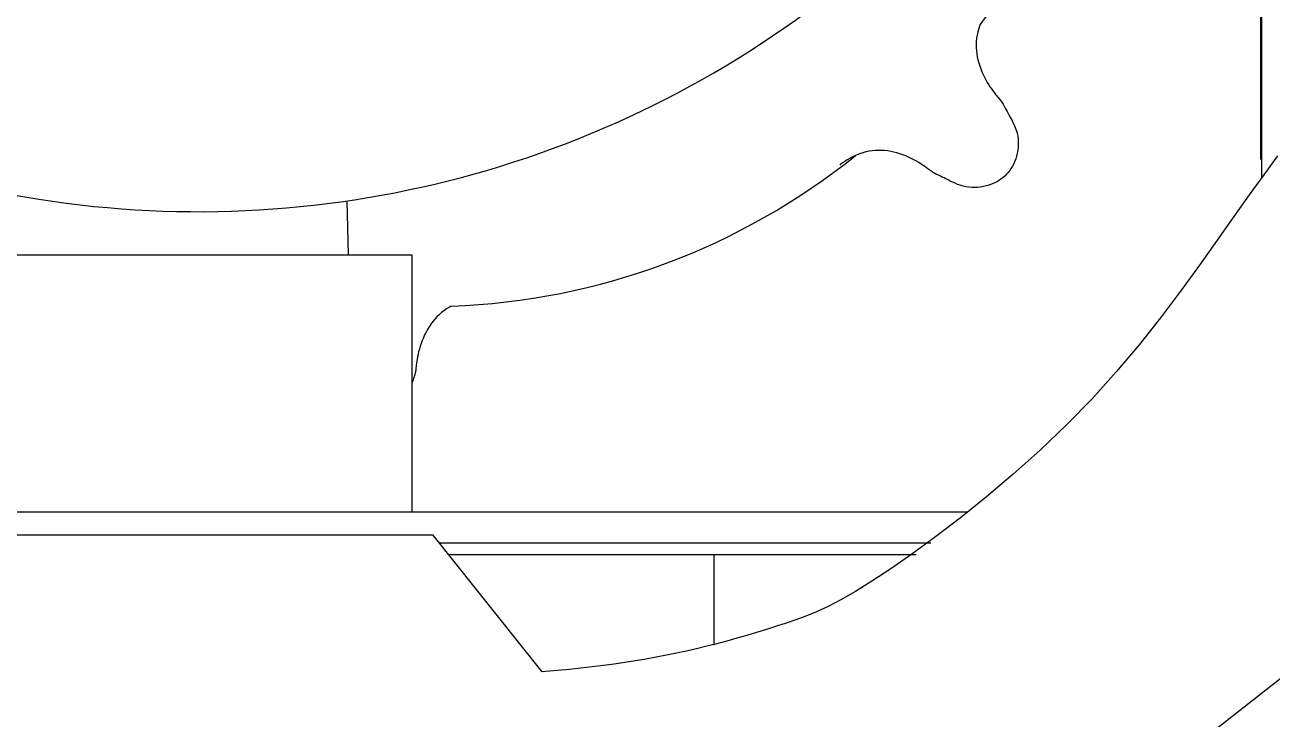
# Model space of a CAD drawing. Header units: millimetres. Extents: x -3204.52 to -3202.33, y 1775.89 to 1776.94.
# Drawn here: x -3203.7285 to -3203.6224, y 1776.0476 to 1776.1067 of the extents above; entities that cross this region are included whole.
import ezdxf

# ---------------------------------------------------------------- set-up
doc = ezdxf.new("R2010")
doc.units = ezdxf.units.MM
doc.header["$LTSCALE"] = 10
doc.layers.add('Veículos', color=2, linetype='Continuous')

msp = doc.modelspace()

# ---------------------------------------------------------------- linework, layer by layer
at = {"layer": 'Veículos'}
for p, q in [((-3203.623261450646, 1776.09372109699), (-3203.623261450646, 1776.225213899678)), ((-3203.62332924674, 1776.09527987833), (-3203.62332924674, 1776.177593426345)), ((-3203.647425258213, 1776.106139393995), (-3203.647486271004, 1776.105865322245)), ((-3203.647346092347, 1776.106416682314), (-3203.647425258213, 1776.106139393995)), ((-3203.647248981148, 1776.106696295486), (-3203.647346092347, 1776.106416682314)), ((-3203.647238361877, 1776.10672269674), (-3203.647248981148, 1776.106696295486)), ((-3203.647556842692, 1776.10532534428), (-3203.647567904256, 1776.10505869598)), ((-3203.647567904256, 1776.10505869598), (-3203.647563818078, 1776.104793780078)), ((-3203.647529882052, 1776.105594096021), (-3203.647556842692, 1776.10532534428)), ((-3203.647486271004, 1776.105865322245), (-3203.647529882052, 1776.105594096021)), ((-3203.647563818078, 1776.104793780078), (-3203.647545335491, 1776.104530225532)), ((-3203.647545335491, 1776.104530225532), (-3203.647513207829, 1776.104267661298)), ((-3203.647513207829, 1776.104267661298), (-3203.647468193143, 1776.104005926863)), ((-3203.647468193143, 1776.104005926863), (-3203.647411076349, 1776.103745703826)), ((-3203.647411076349, 1776.103745703826), (-3203.647342649083, 1776.103487884317)), ((-3203.647342649083, 1776.103487884317), (-3203.647263702979, 1776.103233360465)), ((-3203.647263702979, 1776.103233360465), (-3203.647175029671, 1776.102983024397)), ((-3203.647175029671, 1776.102983024397), (-3203.647077420793, 1776.102737768244)), ((-3203.647077420793, 1776.102737768244), (-3203.646971667981, 1776.102498484132)), ((-3203.646971667981, 1776.102498484132), (-3203.646858562868, 1776.102266064193)), ((-3203.646858562868, 1776.102266064193), (-3203.646739141638, 1776.102041487559)), ((-3203.646739141638, 1776.102041487559), (-3203.646615418666, 1776.101826081386)), ((-3203.646615418666, 1776.101826081386), (-3203.64648965288, 1776.101621259835)), ((-3203.64648965288, 1776.101621259835), (-3203.646364103201, 1776.101428437066)), ((-3203.646364103201, 1776.101428437066), (-3203.646241028556, 1776.101249027241)), ((-3203.646241028556, 1776.101249027241), (-3203.646122687871, 1776.101084444519)), ((-3203.646122687871, 1776.101084444519), (-3203.646011340068, 1776.100936103062)), ((-3203.646011340068, 1776.100936103062), (-3203.645909244075, 1776.10080541703)), ((-3203.645909244075, 1776.10080541703), (-3203.645818034106, 1776.100692982369)), ((-3203.645818034106, 1776.100692982369), (-3203.645736845549, 1776.100596122157)), ((-3203.645736845549, 1776.100596122157), (-3203.64566418908, 1776.100511341256)), ((-3203.64566418908, 1776.100511341256), (-3203.645598575376, 1776.10043514453)), ((-3203.645598575376, 1776.10043514453), (-3203.645538515115, 1776.100364036842)), ((-3203.645538515115, 1776.100364036842), (-3203.645482518974, 1776.100294523055)), ((-3203.645482518974, 1776.100294523055), (-3203.645429097631, 1776.100223108031)), ((-3203.645429097631, 1776.100223108031), (-3203.645376761762, 1776.100146296633)), ((-3203.645376761762, 1776.100146296633), (-3203.645324074371, 1776.100061103077)), ((-3203.645324074371, 1776.100061103077), (-3203.645269807765, 1776.099966578992)), ((-3203.645269807765, 1776.099966578992), (-3203.645212786573, 1776.099862285358)), ((-3203.645212786573, 1776.099862285358), (-3203.645151835428, 1776.099747783157)), ((-3203.645151835428, 1776.099747783157), (-3203.645085778963, 1776.099622633369)), ((-3203.645085778963, 1776.099622633369), (-3203.645013441808, 1776.099486396977)), ((-3203.645013441808, 1776.099486396977), (-3203.644933648596, 1776.09933863496)), ((-3203.644933648596, 1776.09933863496), (-3203.644845223957, 1776.099178908301)), ((-3203.644845223957, 1776.099178908301), (-3203.644747770943, 1776.099006981435)), ((-3203.644747770943, 1776.099006981435), (-3203.644644006272, 1776.098823432616)), ((-3203.644644006272, 1776.098823432616), (-3203.644537425085, 1776.098629043556)), ((-3203.644537425085, 1776.098629043556), (-3203.64443152252, 1776.098424595963)), ((-3203.64443152252, 1776.098424595963), (-3203.644329793716, 1776.098210871548)), ((-3203.644329793716, 1776.098210871548), (-3203.644235733812, 1776.097988652019)), ((-3203.644235733812, 1776.097988652019), (-3203.644152837947, 1776.097758719086)), ((-3203.644152837947, 1776.097758719086), (-3203.644084601259, 1776.097521854461)), ((-3203.644084601259, 1776.097521854461), (-3203.644033809534, 1776.097279017611)), ((-3203.644033809534, 1776.097279017611), (-3203.644000411144, 1776.097031879046)), ((-3203.644000411144, 1776.097031879046), (-3203.64398364511, 1776.096782287036)), ((-3203.64398364511, 1776.096782287036), (-3203.643982750451, 1776.096532089849)), ((-3203.658038470925, 1776.095512029449), (-3203.65829731095, 1776.095379001186)), ((-3203.657768375833, 1776.095636712256), (-3203.658038470925, 1776.095512029449)), ((-3203.657493971826, 1776.095747692218), (-3203.657768375833, 1776.095636712256)), ((-3203.657220991869, 1776.095840633002), (-3203.657493971826, 1776.095747692218)), ((-3203.656950316165, 1776.095915282506), (-3203.657220991869, 1776.095840633002)), ((-3203.65668161173, 1776.095972409688), (-3203.656950316165, 1776.095915282506)), ((-3203.65641454558, 1776.096012783506), (-3203.65668161173, 1776.095972409688)), ((-3203.656148784727, 1776.096037172917), (-3203.65641454558, 1776.096012783506)), ((-3203.655883996188, 1776.09604634688), (-3203.656148784727, 1776.096037172917)), ((-3203.655619846978, 1776.09604107435), (-3203.655883996188, 1776.09604634688)), ((-3203.65535600411, 1776.096022124286), (-3203.655619846978, 1776.09604107435)), ((-3203.65509232989, 1776.095990248972), (-3203.65535600411, 1776.096022124286)), ((-3203.654829467775, 1776.095946134005), (-3203.65509232989, 1776.095990248972)), ((-3203.654568256513, 1776.095890448306), (-3203.654829467775, 1776.095946134005)), ((-3203.654309534851, 1776.0958238608), (-3203.654568256513, 1776.095890448306)), ((-3203.654054141536, 1776.095747040408), (-3203.654309534851, 1776.0958238608)), ((-3203.653802915317, 1776.095660656054), (-3203.654054141536, 1776.095747040408)), ((-3203.653556694939, 1776.09556537666), (-3203.653802915317, 1776.095660656054)), ((-3203.65331631915, 1776.09546187115), (-3203.653556694939, 1776.09556537666)), ((-3203.644122665952, 1776.095562214717), (-3203.644189798421, 1776.095336427002)), ((-3203.644067684916, 1776.09579634992), (-3203.644122665952, 1776.095562214717)), ((-3203.644025531334, 1776.096037273022), (-3203.644067684916, 1776.09579634992)), ((-3203.643996966186, 1776.096283135755), (-3203.644025531334, 1776.096037273022)), ((-3203.643982750451, 1776.096532089849), (-3203.643996966186, 1776.096283135755)), ((-3203.621923886087, 1776.095567392984), (-3203.62309714758, 1776.093947304645)), ((-3203.659081197316, 1776.094870581403), (-3203.659179569707, 1776.094776186727)), ((-3203.658936839091, 1776.094983417577), (-3203.659081197316, 1776.094870581403)), ((-3203.658753441186, 1776.095109337859), (-3203.658936839091, 1776.094983417577)), ((-3203.658537949755, 1776.095242984859), (-3203.658753441186, 1776.095109337859)), ((-3203.65829731095, 1776.095379001186), (-3203.658537949755, 1776.095242984859)), ((-3203.653082785365, 1776.095351101527), (-3203.65331631915, 1776.09546187115)), ((-3203.652857725659, 1776.095235202115), (-3203.653082785365, 1776.095351101527)), ((-3203.652642930779, 1776.095116600319), (-3203.652857725659, 1776.095235202115)), ((-3203.652440191467, 1776.094997723543), (-3203.652642930779, 1776.095116600319)), ((-3203.652251298467, 1776.094880999193), (-3203.652440191467, 1776.094997723543)), ((-3203.652078042523, 1776.094768854673), (-3203.652251298467, 1776.094880999193)), ((-3203.651922214379, 1776.094663717387), (-3203.652078042523, 1776.094768854673)), ((-3203.651785604779, 1776.094568014741), (-3203.651922214379, 1776.094663717387)), ((-3203.65166906929, 1776.094483508661), (-3203.651785604779, 1776.094568014741)), ((-3203.651569722772, 1776.09440929916), (-3203.65166906929, 1776.094483508661)), ((-3203.644573968831, 1776.094521961375), (-3203.644697665519, 1776.094341097163)), ((-3203.644461082567, 1776.094712042642), (-3203.644573968831, 1776.094521961375)), ((-3203.644359257939, 1776.094911224787), (-3203.644461082567, 1776.094712042642)), ((-3203.644268746153, 1776.095119391633), (-3203.644359257939, 1776.094911224787)), ((-3203.644189798421, 1776.095336427002), (-3203.644268746153, 1776.095119391633)), ((-3203.65148374491, 1776.094343820776), (-3203.651569722772, 1776.09440929916)), ((-3203.651407315387, 1776.094285508043), (-3203.65148374491, 1776.094343820776)), ((-3203.651336613886, 1776.094232795499), (-3203.651407315387, 1776.094285508043)), ((-3203.651267820092, 1776.094184117677), (-3203.651336613886, 1776.094232795499)), ((-3203.651197113686, 1776.094137909116), (-3203.651267820092, 1776.094184117677)), ((-3203.651120674355, 1776.094092604349), (-3203.651197113686, 1776.094137909116)), ((-3203.651035249217, 1776.094046721487), (-3203.651120674355, 1776.094092604349)), ((-3203.650939855142, 1776.093999112928), (-3203.651035249217, 1776.094046721487)), ((-3203.650834076432, 1776.093948714644), (-3203.650939855142, 1776.093999112928)), ((-3203.650717497392, 1776.093894462605), (-3203.650834076432, 1776.093948714644)), ((-3203.650589702328, 1776.093835292785), (-3203.650717497392, 1776.093894462605)), ((-3203.650450275543, 1776.093770141154), (-3203.650589702328, 1776.093835292785)), ((-3203.650298801343, 1776.093697943683), (-3203.650450275543, 1776.093770141154)), ((-3203.65013486403, 1776.093617636345), (-3203.650298801343, 1776.093697943683)), ((-3203.649958276463, 1776.093528907724), (-3203.65013486403, 1776.093617636345)), ((-3203.649769765696, 1776.093434456856), (-3203.649958276463, 1776.093528907724)), ((-3203.649570287342, 1776.093337735388), (-3203.649769765696, 1776.093434456856)), ((-3203.645654372791, 1776.093457474966), (-3203.645848210677, 1776.093345811831)), ((-3203.645470177851, 1776.093579730521), (-3203.645654372791, 1776.093457474966)), ((-3203.645295729319, 1776.093712321785), (-3203.645470177851, 1776.093579730521)), ((-3203.645131130657, 1776.093854992052), (-3203.645295729319, 1776.093712321785)), ((-3203.644976485329, 1776.094007484613), (-3203.645131130657, 1776.093854992052)), ((-3203.644831921421, 1776.094169566184), (-3203.644976485329, 1776.094007484613)), ((-3203.644697665519, 1776.094341097163), (-3203.644831921421, 1776.094169566184)), ((-3203.62309714758, 1776.093947304645), (-3203.624325277837, 1776.092256450832)), ((-3203.649360797008, 1776.09324219497), (-3203.649570287342, 1776.093337735388)), ((-3203.649142250305, 1776.093151287249), (-3203.649360797008, 1776.09324219497)), ((-3203.648915602841, 1776.093068463874), (-3203.649142250305, 1776.093151287249)), ((-3203.648681810225, 1776.092997176492), (-3203.648915602841, 1776.093068463874)), ((-3203.648441828067, 1776.092940876754), (-3203.648681810225, 1776.092997176492)), ((-3203.648196754022, 1776.092902298947), (-3203.648441828067, 1776.092940876754)), ((-3203.647948253922, 1776.092881307926), (-3203.648196754022, 1776.092902298947)), ((-3203.647698135646, 1776.092877051186), (-3203.647948253922, 1776.092881307926)), ((-3203.647448207074, 1776.092888676221), (-3203.647698135646, 1776.092877051186)), ((-3203.647200276083, 1776.092915330526), (-3203.647448207074, 1776.092888676221)), ((-3203.646956150552, 1776.092956161596), (-3203.647200276083, 1776.092915330526)), ((-3203.64671763836, 1776.093010316926), (-3203.646956150552, 1776.092956161596)), ((-3203.646486547385, 1776.093076944011), (-3203.64671763836, 1776.093010316926)), ((-3203.646264401436, 1776.093155289645), (-3203.646486547385, 1776.093076944011)), ((-3203.646051588046, 1776.093244997821), (-3203.646264401436, 1776.093155289645)), ((-3203.645848210677, 1776.093345811831), (-3203.646051588046, 1776.093244997821)), ((-3203.700988387792, 1776.087155296769), (-3203.701100957043, 1776.091745196315)), ((-3203.624325277837, 1776.092256450832), (-3203.625639009932, 1776.090407356578)), ((-3203.625639009932, 1776.090407356578), (-3203.627047550455, 1776.088406569191)), ((-3203.627047550455, 1776.088406569191), (-3203.628554724369, 1776.086284141544)), ((-3203.738557242712, 1776.087155296769), (-3203.695597289518, 1776.087155296769)), ((-3203.695597289518, 1776.087155296769), (-3203.695597289518, 1776.065257527547)), ((-3203.628554724369, 1776.086284141544), (-3203.630164356637, 1776.084070126515)), ((-3203.630164356637, 1776.084070126515), (-3203.631880272225, 1776.081794576976)), ((-3203.631880272225, 1776.081794576976), (-3203.633706296097, 1776.079487545804)), ((-3203.633706296097, 1776.079487545804), (-3203.635646253217, 1776.077179085874)), ((-3203.635646253217, 1776.077179085874), (-3203.637703968549, 1776.07489925006)), ((-3203.637703968549, 1776.07489925006), (-3203.639875406751, 1776.072676355077)), ((-3203.639875406751, 1776.072676355077), (-3203.64212509125, 1776.070531772998)), ((-3203.64212509125, 1776.070531772998), (-3203.644409685164, 1776.068485139735)), ((-3203.644409685164, 1776.068485139735), (-3203.646685851614, 1776.066556091199)), ((-3203.646685851614, 1776.066556091199), (-3203.648910253718, 1776.064764263303)), ((-3203.77309660392, 1776.065257527547), (-3203.648297908067, 1776.065257527547)), ((-3203.648910253718, 1776.064764263303), (-3203.651039554597, 1776.06312929196)), ((-3203.693766544267, 1776.063292985294), (-3203.80504208075, 1776.063292985294)), ((-3203.684502297807, 1776.051645282665), (-3203.693766544267, 1776.063292985294)), ((-3203.693239242579, 1776.062630022226), (-3203.651411850841, 1776.062630022226)), ((-3203.651039554597, 1776.06312929196), (-3203.65303041737, 1776.061670813079)), ((-3203.692457611065, 1776.061647296704), (-3203.652678288998, 1776.061647296704)), ((-3203.669851905848, 1776.053906430137), (-3203.669851905848, 1776.061647296704)), ((-3203.65303041737, 1776.061670813079), (-3203.654839505157, 1776.060408462575)), ((-3203.648578056025, 1776.029998092093), (-3203.607565029064, 1776.062164095211)), ((-3203.654839505157, 1776.060408462575), (-3203.656435526702, 1776.059354212987)), ((-3203.657835373254, 1776.058489383372), (-3203.659067981685, 1776.057787629416)), ((-3203.656435526702, 1776.059354212987), (-3203.657835373254, 1776.058489383372)), ((-3203.659067981685, 1776.057787629416), (-3203.66016228887, 1776.057222606802)), ((-3203.662051746993, 1776.056397378343), (-3203.662904771678, 1776.056084483868)), ((-3203.661147231681, 1776.056767971216), (-3203.662051746993, 1776.056397378343)), ((-3203.66016228887, 1776.057222606802), (-3203.661147231681, 1776.056767971216)), ((-3203.665404551492, 1776.05526458714), (-3203.666246649265, 1776.055004636819)), ((-3203.66456713176, 1776.055530917785), (-3203.665404551492, 1776.05526458714)), ((-3203.66373524261, 1776.055802943477), (-3203.66456713176, 1776.055530917785)), ((-3203.662904771678, 1776.056084483868), (-3203.66373524261, 1776.055802943477)), ((-3203.668792485446, 1776.054269920586), (-3203.669644769996, 1776.054042344346)), ((-3203.667941468781, 1776.054506618264), (-3203.668792485446, 1776.054269920586)), ((-3203.667092572542, 1776.054751752101), (-3203.667941468781, 1776.054506618264)), ((-3203.666246649265, 1776.055004636819), (-3203.667092572542, 1776.054751752101)), ((-3203.673922925165, 1776.053055161942), (-3203.674791175166, 1776.052887071458)), ((-3203.673061160192, 1776.053232695221), (-3203.673922925165, 1776.053055161942)), ((-3203.672204149693, 1776.053419933593), (-3203.673061160192, 1776.053232695221)), ((-3203.671350163112, 1776.05361713936), (-3203.672204149693, 1776.053419933593)), ((-3203.670497469893, 1776.053824574821), (-3203.671350163112, 1776.05361713936)), ((-3203.669644769996, 1776.054042344346), (-3203.670497469893, 1776.053824574821)), ((-3203.680233771877, 1776.052062138446), (-3203.68119587263, 1776.051952803127)), ((-3203.679290270041, 1776.05217908046), (-3203.680233771877, 1776.052062138446)), ((-3203.678363636565, 1776.052303891469), (-3203.679290270041, 1776.05217908046)), ((-3203.677452140896, 1776.052436833774), (-3203.678363636565, 1776.052303891469)), ((-3203.676554052477, 1776.052578169674), (-3203.677452140896, 1776.052436833774)), ((-3203.675667640752, 1776.052728161469), (-3203.676554052477, 1776.052578169674)), ((-3203.674791175166, 1776.052887071458), (-3203.675667640752, 1776.052728161469)), ((-3203.68421107394, 1776.051667814345), (-3203.684502297807, 1776.051645282665)), ((-3203.683182793106, 1776.051755903376), (-3203.68421107394, 1776.051667814345)), ((-3203.682178302854, 1776.051850812204), (-3203.683182793106, 1776.051755903376)), ((-3203.68119587263, 1776.051952803127), (-3203.682178302854, 1776.051850812204))]:
    msp.add_line(p, q, dxfattribs=at)
msp.add_lwpolyline([(-3203.692236327742, 1776.08277798702), (-3203.692390864289, 1776.082696501622), (-3203.692631069921, 1776.08255110857), (-3203.692857189063, 1776.082395109462), (-3203.693070009231, 1776.08222879064), (-3203.69327031794, 1776.08205243845), (-3203.693458902708, 1776.081866339236), (-3203.693636551049, 1776.081670779343), (-3203.693804050481, 1776.081466045115), (-3203.693962041049, 1776.081252573297), (-3203.69411057292, 1776.081031402232), (-3203.694249548795, 1776.080803720665), (-3203.69437887137, 1776.080570717338), (-3203.694498443345, 1776.080333580995), (-3203.694608167417, 1776.080093500379), (-3203.694707946284, 1776.079851664235), (-3203.694797682646, 1776.079609261306), (-3203.694877385403, 1776.079367717179), (-3203.694947488262, 1776.079129404816), (-3203.695008531134, 1776.078896934025), (-3203.69506105393, 1776.078672914611), (-3203.695105596559, 1776.078459956381), (-3203.695142698933, 1776.07826066914), (-3203.695172900962, 1776.078077662697), (-3203.695196742555, 1776.077913546856), (-3203.695214922925, 1776.077769914389), (-3203.695228778483, 1776.077644289925), (-3203.695239804946, 1776.077533181056), (-3203.695249498026, 1776.077433095376), (-3203.695259353437, 1776.077340540478), (-3203.695270866895, 1776.077252023956), (-3203.695285534112, 1776.077164053402), (-3203.695304850803, 1776.07707313641), (-3203.695329980834, 1776.076976170516), (-3203.695360760678, 1776.076871613027), (-3203.695396694962, 1776.076758311193), (-3203.695437288311, 1776.076635112264), (-3203.695482045352, 1776.07650086349), (-3203.695530470709, 1776.076354412121), (-3203.695582069009, 1776.076194605407), (-3203.695597289518, 1776.076145722536)], dxfattribs=at)
for centre, radius, start, end in [((-3203.694354014016, 1776.141011083965), 0.05827158977524985, 323.954767853336, 352.9157021451965), ((-3203.713748370604, 1776.17807577763), 0.08725208501827553, 259.4773108811683, 308.7207396828219), ((-3203.694354014016, 1776.141011083965), 0.05827158977524982, 272.0826823199661, 308.8200727111076)]:
    msp.add_arc(centre, radius, start, end, dxfattribs=at)

doc.saveas('drawing.dxf')
